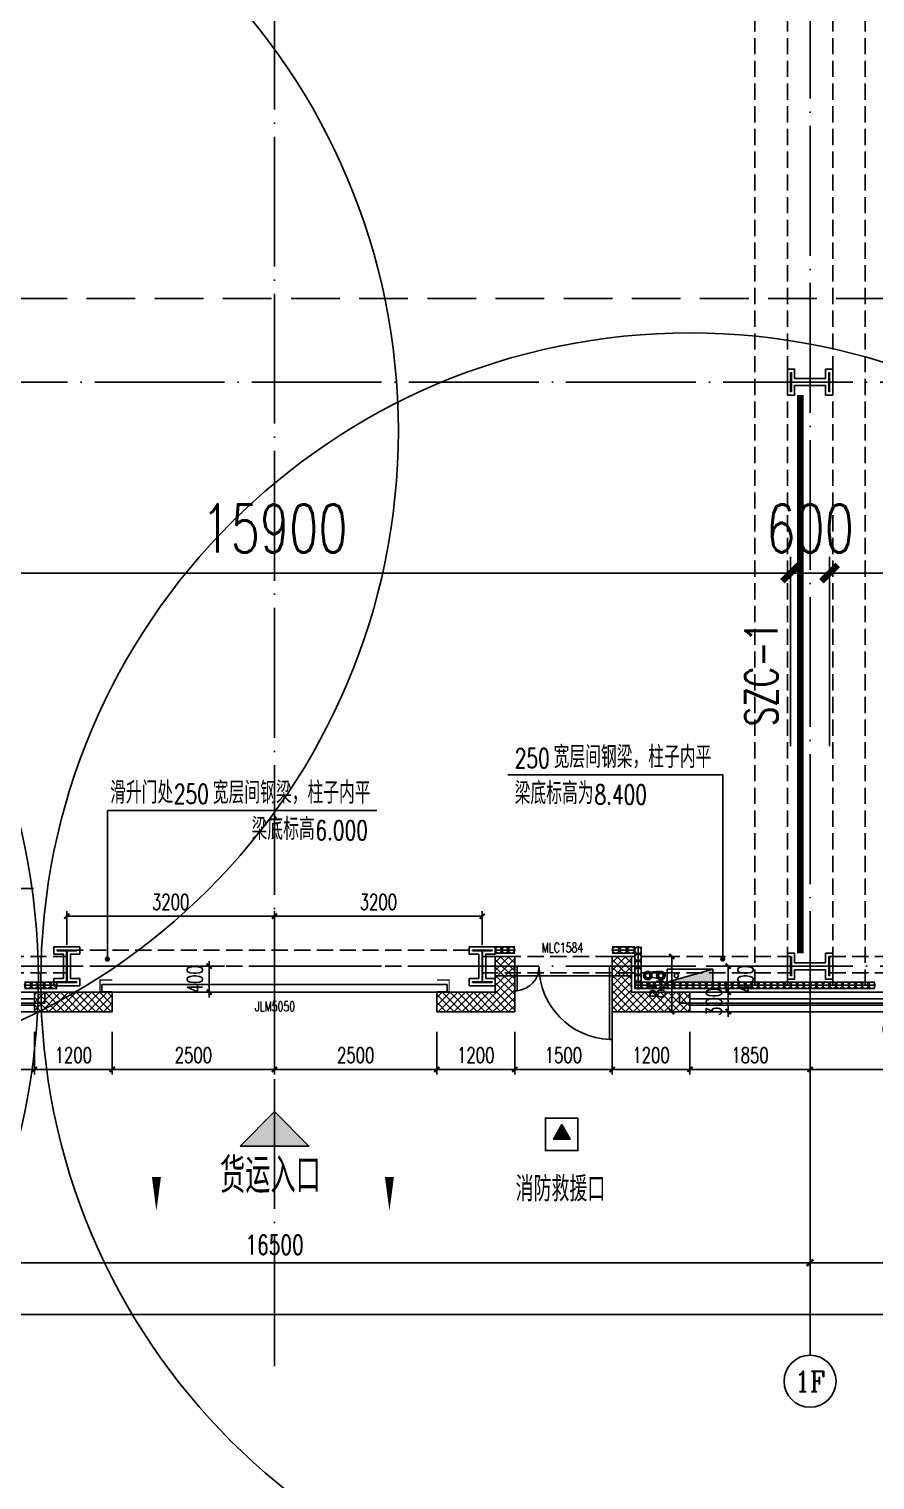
# Model space of a CAD drawing. Extents: x -1313754 to 847533, y 489853 to 941203.
# Drawn here: x -222487 to -209454, y 733905 to 756259 of the extents above; entities that cross this region are included whole.
import ezdxf
from ezdxf.enums import TextEntityAlignment as Align

# ---------------------------------------------------------------- set-up
doc = ezdxf.new("R2010")
doc.units = 0
doc.header["$LTSCALE"] = 1000
doc.header["$MEASUREMENT"] = 0
for name, pattern in [('10平面$0$DASH', [0.35, 0.25, -0.1]), ('CENTER', [2, 1.25, -0.25, 0.25, -0.25]), ('DASH', [0.35, 0.25, -0.1]), ('DOTE', [2.42, 2, -0.2, 0.02, -0.2])]:
    doc.linetypes.add(name, pattern=pattern)
doc.layers.get('Defpoints').update_dxf_attribs({"color": 210})
for name, color, linetype in [('10平面$0$WINDOW', 4, 'Continuous'), ('10平面$0$WINDOW_TEXT', 7, 'Continuous'), ('A-AXIS-D', 1, 'Continuous'), ('A-AXIS-DOTE', 14, 'DOTE'), ('A-AXIS-DP', 126, 'Continuous'), ('A-AXIS-SYMB', 3, 'Continuous'), ('A-HATCH-2', 251, 'Continuous'), ('A-HRAIL', 173, 'Continuous'), ('A-LIN-V', 9, 'Continuous'), ('A-SFCE', 30, 'Continuous'), ('A-TEXT', 61, 'Continuous'), ('A-WINDOW', 140, 'Continuous'), ('AS-WALL', 40, 'Continuous'), ('AS-结构边线层', 200, 'Continuous'), ('DIM_SYMB', 3, 'Continuous'), ('FH-line', 180, 'Continuous'), ('FH-tri', 180, 'Continuous'), ('PUB_HATCH', 8, 'Continuous'), ('PUB_TEXT', 7, 'Continuous'), ('RP-N2-01$0$$0$A-WIND-J', 1, 'Continuous'), ('RP-N2-01$0$A-WIND-J', 3, 'Continuous'), ('SB_ZF消火栓', 10, 'Continuous'), ('建-窗', 4, 'Continuous'), ('建-门窗编号', 7, 'Continuous')]:
    doc.layers.add(name, color=color, linetype=linetype)
for name, color, linetype, lineweight in [('LG-ZF消防', 1, 'Continuous', 60), ('S-col', 2, 'Continuous', 0), ('THIN', 7, 'Continuous', 0), ('柱间支撑', 6, 'CENTER', 0)]:
    doc.layers.add(name, color=color, linetype=linetype, lineweight=lineweight)
doc.styles.add('10平面$0$_TCH_WINDOW', font='SIMPLEX', dxfattribs={"height": 3.5, "bigfont": 'GBCBIG'})
doc.styles.add('_TCH_AXIS', font='COMPLEX', dxfattribs={"bigfont": 'GBCBIG'})
doc.styles.add('_TCH_DIM', font='SIMPLEX', dxfattribs={"bigfont": 'GBCBIG'})
doc.styles.add('_TCH_DIM_T3', font='SIMPLEX', dxfattribs={"width": 0.705882, "bigfont": 'GBCBIG'})
doc.styles.add('A-STANDARD', font='SIMPLEX', dxfattribs={"bigfont": 'GBCBIG'})
doc.styles.add('A-WIN-LABEL', font='SIMPLEX', dxfattribs={"bigfont": 'GBCBIG'})
doc.styles.add('TSSD_Rein', font='tj-romans1.shx', dxfattribs={"width": 0.7, "bigfont": 'tj-hztxt.shx'})
doc.dimstyles.new('_TCH_ARCH&&100', dxfattribs={"dimtxt": 297.5, "dimasz": 100, "dimexe": 100, "dimexo": 100, "dimgap": 126.25, "dimtad": 1, "dimdec": 0, "dimzin": 0, "dimdsep": 46, "dimtxsty": '_TCH_DIM_T3', "dimblk": 'ARCHTICK', "dimcen": 0.09, "dimclrt": 7, "dimazin": 2, "dimtfac": 1, "dimtdec": 0, "dimtix": 1, "dimtmove": 2, "dimatfit": 3, "dimfxl": 0, "dimtolj": 1, "dimtzin": 0, "dimarcsym": 0})
doc.dimstyles.new('_TCH_ARCH&&250', dxfattribs={"dimtxt": 743.75, "dimasz": 250, "dimexe": 250, "dimexo": 250, "dimgap": 315.625, "dimtad": 1, "dimdec": 0, "dimzin": 0, "dimdsep": 46, "dimtxsty": '_TCH_DIM_T3', "dimblk": 'ARCHTICK', "dimcen": 0.09, "dimclrt": 7, "dimazin": 2, "dimtfac": 1, "dimtdec": 0, "dimtix": 1, "dimtmove": 2, "dimatfit": 3, "dimfxl": 0, "dimtolj": 1, "dimtzin": 0, "dimarcsym": 0})
doc.dimstyles.new('_TCH_ARCH&&80', dxfattribs={"dimtxt": 238, "dimasz": 80, "dimexe": 80, "dimexo": 80, "dimgap": 101, "dimtad": 1, "dimdec": 0, "dimzin": 0, "dimdsep": 46, "dimtxsty": '_TCH_DIM_T3', "dimblk": 'ARCHTICK', "dimcen": 0.09, "dimclrt": 7, "dimazin": 2, "dimtfac": 1, "dimtdec": 0, "dimtix": 1, "dimtmove": 2, "dimatfit": 3, "dimfxl": 0, "dimtolj": 1, "dimtzin": 0, "dimarcsym": 0})
pattern_1 = [(45, (60, 0), (-60.000061, 60.000061), []), (135, (60, 0), (-60.000061, -60.000061), [])]

# ---------------------------------------------------------------- blocks, each defined once
blk = doc.blocks.new('_ArchTick')
at = {"color": 0, "linetype": 'ByBlock', "const_width": 0.4}
blk.add_lwpolyline([(-0.5, -0.5), (0.5, 0.5)], dxfattribs=at)
blk = doc.blocks.new('*D1374')
at = {"layer": 'A-AXIS-D', "color": 0, "lineweight": -2}
for p, q in [((-6218, -66440), (-6218, -67667)), ((10282, -66440), (10282, -67667)), ((-6218, -67567), (10282, -67567))]:
    blk.add_line(p, q, dxfattribs=at)
at = {"layer": 'Defpoints', "color": 0}
for p in [(-6218, -66340), (10282, -66340), (10282, -67567)]:
    blk.add_point(p, dxfattribs=at)
at = {"layer": 'A-AXIS-D', "color": 0, "lineweight": -2, "xscale": 100, "yscale": 100, "zscale": 100, "rotation": 180}
blk.add_blockref('_ArchTick', (-6218, -67567), dxfattribs=at)
at = {"layer": 'A-AXIS-D', "color": 0, "lineweight": -2, "xscale": 100, "yscale": 100, "zscale": 100}
blk.add_blockref('_ArchTick', (10282, -67567), dxfattribs=at)
at = {"layer": 'A-AXIS-D', "color": 7, "insert": (2032, -67292), "char_height": 297.5, "attachment_point": 5, "style": '_TCH_DIM_T3'}
blk.add_mtext('\\A1;16500', dxfattribs=at)
blk = doc.blocks.new('*D1375')
at = {"layer": 'A-AXIS-D', "color": 0, "lineweight": -2}
for p, q in [((10282, -66440), (10282, -67667)), ((26782, -66440), (26782, -67667)), ((10282, -67567), (26782, -67567))]:
    blk.add_line(p, q, dxfattribs=at)
at = {"layer": 'Defpoints', "color": 0}
for p in [(10282, -66340), (26782, -66340), (26782, -67567)]:
    blk.add_point(p, dxfattribs=at)
at = {"layer": 'A-AXIS-D', "color": 0, "lineweight": -2, "xscale": 100, "yscale": 100, "zscale": 100, "rotation": 180}
blk.add_blockref('_ArchTick', (10282, -67567), dxfattribs=at)
at = {"layer": 'A-AXIS-D', "color": 0, "lineweight": -2, "xscale": 100, "yscale": 100, "zscale": 100}
blk.add_blockref('_ArchTick', (26782, -67567), dxfattribs=at)
at = {"layer": 'A-AXIS-D', "color": 7, "insert": (18532, -67292), "char_height": 297.5, "attachment_point": 5, "style": '_TCH_DIM_T3'}
blk.add_mtext('\\A1;16500', dxfattribs=at)
blk = doc.blocks.new('*D1383')
at = {"layer": 'A-AXIS-D', "color": 0, "lineweight": -2}
for p, q in [((-33818, -66540), (-33818, -68467)), ((92682, -66540), (92682, -68467)), ((-33818, -68367), (92682, -68367))]:
    blk.add_line(p, q, dxfattribs=at)
at = {"layer": 'Defpoints', "color": 0}
for p in [(-33818, -66440), (92682, -66440), (92682, -68367)]:
    blk.add_point(p, dxfattribs=at)
at = {"layer": 'A-AXIS-D', "color": 0, "lineweight": -2, "xscale": 100, "yscale": 100, "zscale": 100, "rotation": 180}
blk.add_blockref('_ArchTick', (-33818, -68367), dxfattribs=at)
at = {"layer": 'A-AXIS-D', "color": 0, "lineweight": -2, "xscale": 100, "yscale": 100, "zscale": 100}
blk.add_blockref('_ArchTick', (92682, -68367), dxfattribs=at)
at = {"layer": 'A-AXIS-D', "color": 7, "insert": (29432, -68092), "char_height": 297.5, "attachment_point": 5, "style": '_TCH_DIM_T3'}
blk.add_mtext('\\A1;126500', dxfattribs=at)
blk = doc.blocks.new('*D1508')
at = {"layer": 'A-AXIS-DP', "color": 0, "lineweight": -2}
for p, q in [((2032, -62670), (2032, -62150)), ((2032, -62230), (5232, -62230)), ((5232, -62670), (5232, -62150))]:
    blk.add_line(p, q, dxfattribs=at)
at = {"layer": 'Defpoints', "color": 0}
for p in [(5232, -62230), (2032, -62750), (5232, -62750)]:
    blk.add_point(p, dxfattribs=at)
at = {"layer": 'A-AXIS-DP', "color": 0, "lineweight": -2, "xscale": 80, "yscale": 80, "zscale": 80, "rotation": 180}
blk.add_blockref('_ArchTick', (2032, -62230), dxfattribs=at)
at = {"layer": 'A-AXIS-DP', "color": 0, "lineweight": -2, "xscale": 80, "yscale": 80, "zscale": 80}
blk.add_blockref('_ArchTick', (5232, -62230), dxfattribs=at)
at = {"layer": 'A-AXIS-DP', "color": 7, "insert": (3632, -62010), "char_height": 238, "attachment_point": 5, "style": '_TCH_DIM_T3'}
blk.add_mtext('\\A1;3200', dxfattribs=at)
blk = doc.blocks.new('*D1509')
at = {"layer": 'A-AXIS-DP', "color": 0, "lineweight": -2}
for p, q in [((-1168, -62670), (-1168, -62150)), ((-1168, -62230), (2032, -62230)), ((2032, -62670), (2032, -62150))]:
    blk.add_line(p, q, dxfattribs=at)
at = {"layer": 'Defpoints', "color": 0}
for p in [(2032, -62230), (-1168, -62750), (2032, -62750)]:
    blk.add_point(p, dxfattribs=at)
at = {"layer": 'A-AXIS-DP', "color": 0, "lineweight": -2, "xscale": 80, "yscale": 80, "zscale": 80, "rotation": 180}
blk.add_blockref('_ArchTick', (-1168, -62230), dxfattribs=at)
at = {"layer": 'A-AXIS-DP', "color": 0, "lineweight": -2, "xscale": 80, "yscale": 80, "zscale": 80}
blk.add_blockref('_ArchTick', (2032, -62230), dxfattribs=at)
at = {"layer": 'A-AXIS-DP', "color": 7, "insert": (432, -62010), "char_height": 238, "attachment_point": 5, "style": '_TCH_DIM_T3'}
blk.add_mtext('\\A1;3200', dxfattribs=at)
blk = doc.blocks.new('JYC-1')
at = {"layer": 'FH-tri'}
h = blk.add_hatch(color=2, dxfattribs=at)
h.dxf.hatch_style = 1
h.paths.add_polyline_path([(-306592, 146597), (-305342, 147847), (-306592, 147847)])
at = {"layer": 'FH-tri', "color": 2}
blk.add_lwpolyline([(-306592, 146597), (-305342, 147847), (-305342, 147847), (-306592, 147847)], close=True, dxfattribs=at)
at = {"layer": 'A-TEXT', "style": 'A-STANDARD'}
blk.add_text('货运入口', height=900.2, rotation=45, dxfattribs=at).set_placement((-306108, 145379))
blk = doc.blocks.new('10平面$0$$DorLib2D$00000126')
at = {"color": 0, "linetype": 'Continuous'}
for p, q in [((-0.532, 0.5), (-0.532, 0.9)), ((0.532, 0.9), (0.532, 0.5))]:
    blk.add_line(p, q, dxfattribs=at)
at = {"color": 0, "linetype": '10平面$0$DASH'}
for p, q in [((-0.532, 0.9), (0.532, 0.9)), ((-0.532, 0.5), (0.532, 0.5))]:
    blk.add_line(p, q, dxfattribs=at)
blk = doc.blocks.new('DOOR2DLIB$SYSLIB$00000123')
at = {"color": 0}
for p, q in [((0.475, -0.001), (0.475, 0.752)), ((0.475, 0.752), (0.5, 0.752)), ((0.5, -0.001), (0.5, 0.752)), ((-0.5, 0), (-0.5, 0.252)), ((-0.475, 0.252), (-0.5, 0.252)), ((-0.475, 0), (-0.475, 0.252)), ((-0.475, 0), (-0.5, 0)), ((0.475, -0.001), (0.5, -0.001))]:
    blk.add_line(p, q, dxfattribs=at)
for centre, radius, start, end in [((0.505, -0.002), 0.755, 92.2493, 179.7238), ((-0.501, 0.003), 0.251, 359.7899, 84.0974)]:
    blk.add_arc(centre, radius, start, end, dxfattribs=at)
blk = doc.blocks.new('G$C325EBD4F')
at = {"layer": 'PUB_HATCH'}
h = blk.add_hatch(dxfattribs=at)
h.set_pattern_fill('多孔材料', color=256, scale=30, style=0)
h.set_pattern_definition(pattern_1)
h.paths.add_polyline_path([(3700, -50), (3700, 250), (3400, 250)])
h = blk.add_hatch(dxfattribs=at)
h.set_pattern_fill('多孔材料', color=256, scale=30, style=0)
h.set_pattern_definition(pattern_1)
h.paths.add_polyline_path([(3700, -50), (3400, 250), (3400, -300), (3700, -600)])
h = blk.add_hatch(dxfattribs=at)
h.set_pattern_fill('多孔材料', color=256, scale=30, style=0)
h.set_pattern_definition(pattern_1)
h.paths.add_polyline_path([(5500, 250), (5200, 250), (5200, -50)])
h = blk.add_hatch(dxfattribs=at)
h.set_pattern_fill('多孔材料', color=256, scale=30, style=0)
h.set_pattern_definition(pattern_1)
h.paths.add_polyline_path([(5500, 250), (5200, -50), (5200, -600), (5500, -300)])
h = blk.add_hatch(dxfattribs=at)
h.set_pattern_fill('多孔材料', color=256, scale=30, style=0)
h.set_pattern_definition(pattern_1)
h.paths.add_polyline_path([(3700, -600), (3400, -300), (2500, -300), (2500, -600)])
h = blk.add_hatch(dxfattribs=at)
h.set_pattern_fill('多孔材料', color=256, scale=30, style=0)
h.set_pattern_definition(pattern_1)
h.paths.add_polyline_path([(6400, -300), (5500, -300), (5200, -600), (6400, -600)])
at = {"layer": '10平面$0$WINDOW'}
blk.add_line((5200, -50), (3700, -50), dxfattribs=at)
at = {"layer": 'AS-WALL'}
for p, q in [((3700, 250), (3400, 250)), ((3400, 250), (3400, -300)), ((3700, -50), (3700, 250)), ((5500, 250), (5200, 250)), ((5200, 250), (5200, -50)), ((5500, 250), (5500, -300)), ((3700, -50), (3700, -600)), ((5200, -50), (5200, -600)), ((3400, -300), (2500, -300)), ((2500, -600), (2500, -300)), ((6400, -300), (5500, -300)), ((6400, -600), (6400, -300)), ((3700, -600), (2500, -600)), ((6400, -600), (5200, -600))]:
    blk.add_line(p, q, dxfattribs=at)
at = {"layer": '10平面$0$WINDOW'}
ref = blk.add_blockref('DOOR2DLIB$SYSLIB$00000123', (4450, 100), dxfattribs=dict(at, xscale=-1500, yscale=1500, zscale=300, rotation=180.0000000000445))
ref.add_attrib('A', 'MLC1584', (4117, 313), dxfattribs={"layer": '10平面$0$WINDOW_TEXT', "ltscale": 500, "height": 148.8, "style": '10平面$0$_TCH_WINDOW', "width": 0.705882})
ref = blk.add_blockref('10平面$0$$DorLib2D$00000126', (0, -450), dxfattribs=dict(at, xscale=5000, yscale=-300, zscale=300, rotation=180.0000000000008))
ref.add_attrib('A', 'JLM5050', (-301, -594), dxfattribs={"layer": '10平面$0$WINDOW_TEXT', "ltscale": 500, "height": 148.8, "style": '10平面$0$_TCH_WINDOW', "width": 0.705882})
blk = doc.blocks.new('43243')
at = {"layer": 'AS-结构边线层'}
blk.add_lwpolyline([(-228964, 741250), (-222244, 741250), (-222244, 741420), (-215304, 741420), (-215304, 741670), (-213204, 741670), (-213204, 741420), (-212464, 741420), (-212464, 741250), (-205744, 741250), (-205744, 741420), (-198804, 741420), (-198804, 741670), (-196704, 741670), (-196704, 741420), (-195964, 741420), (-195964, 741250), (-189244, 741250)], dxfattribs=at)
blk = doc.blocks.new('_FZH')
at = {"layer": 'A-HATCH-2'}
blk.add_lwpolyline([(-0.437, -0.25), (-0.437, 0.25), (-0.297, 0.25), (-0.297, 0.067), (0.298, 0.067), (0.298, 0.25), (0.438, 0.25), (0.438, -0.25), (0.298, -0.25), (0.298, -0.068), (-0.297, -0.068), (-0.297, -0.25)], close=True, dxfattribs=at)
at = {"layer": 'S-col'}
blk.add_lwpolyline([(-0.375, -0.188), (-0.375, 0.187), (-0.36, 0.187), (-0.36, 0.005), (0.36, 0.005), (0.36, 0.187), (0.375, 0.187), (0.375, -0.188), (0.36, -0.188), (0.36, -0.005), (-0.36, -0.005), (-0.36, -0.188)], close=True, dxfattribs=at)
blk = doc.blocks.new('342343243')
at = {"layer": 'A-AXIS-DP', "color": 5}
blk.add_lwpolyline([(-155704, 832070), (-155404, 832070), (-155404, 832058), (-155550, 832058), (-155550, 831582), (-155404, 831582), (-155404, 831570), (-155704, 831570), (-155704, 831582), (-155558, 831582), (-155558, 832058), (-155704, 832058), (-155704, 832070)], close=True, dxfattribs=at)
at = {"layer": 'A-HATCH-2'}
blk.add_lwpolyline([(-155754, 832120), (-155354, 832120), (-155354, 832008), (-155500, 832008), (-155500, 831632), (-155354, 831632), (-155354, 831520), (-155754, 831520), (-155754, 831632), (-155608, 831632), (-155608, 832008), (-155754, 832008)], close=True, dxfattribs=at)
blk = doc.blocks.new('w4234324')
at = {"xscale": 800.0000000000005, "yscale": 800.0000000000005, "zscale": 800.0000000000005}
for p in [(-210454, 750820), (-210454, 741820), (-210454, 741820)]:
    blk.add_blockref('_FZH', p, dxfattribs=at)
at = {"layer": 'A-AXIS-DP', "xscale": -1}
blk.add_blockref('342343243', (-377458, -90000), dxfattribs=at)
at = {"layer": 'A-AXIS-DP'}
blk.add_blockref('342343243', (-59950, -90000), dxfattribs=at)
blk = doc.blocks.new('*D1720')
at = {"layer": 'A-WINDOW', "color": 0, "lineweight": -2}
for p, q in [((-210154, 745210), (-210154, 748127)), ((-194254, 745210), (-194254, 748127)), ((-210154, 747877), (-194254, 747877))]:
    blk.add_line(p, q, dxfattribs=at)
at = {"layer": 'Defpoints', "color": 0}
for p in [(-194254, 747877), (-210154, 744960), (-194254, 744960)]:
    blk.add_point(p, dxfattribs=at)
at = {"layer": 'A-WINDOW', "color": 0, "lineweight": -2, "xscale": 250, "yscale": 250, "zscale": 250, "rotation": 180}
blk.add_blockref('_ArchTick', (-210154, 747877), dxfattribs=at)
at = {"layer": 'A-WINDOW', "color": 0, "lineweight": -2, "xscale": 250, "yscale": 250, "zscale": 250}
blk.add_blockref('_ArchTick', (-194254, 747877), dxfattribs=at)
at = {"layer": 'A-WINDOW', "color": 7, "insert": (-202204, 748564), "char_height": 743.8, "attachment_point": 5, "style": '_TCH_DIM_T3'}
blk.add_mtext('\\A1;15900', dxfattribs=at)
blk = doc.blocks.new('*D1721')
at = {"layer": 'A-WINDOW', "color": 0, "lineweight": -2}
for p, q in [((-210754, 745210), (-210754, 748127)), ((-210154, 745210), (-210154, 748127)), ((-210754, 747877), (-211004, 747877)), ((-210754, 747877), (-210154, 747877)), ((-210154, 747877), (-209904, 747877))]:
    blk.add_line(p, q, dxfattribs=at)
at = {"layer": 'Defpoints', "color": 0}
for p in [(-210154, 747877), (-210754, 744960), (-210154, 744960)]:
    blk.add_point(p, dxfattribs=at)
at = {"layer": 'A-WINDOW', "color": 0, "lineweight": -2, "xscale": 250, "yscale": 250, "zscale": 250}
blk.add_blockref('_ArchTick', (-210754, 747877), dxfattribs=at)
at = {"layer": 'A-WINDOW', "color": 0, "lineweight": -2, "xscale": 250, "yscale": 250, "zscale": 250, "rotation": 180}
blk.add_blockref('_ArchTick', (-210154, 747877), dxfattribs=at)
at = {"layer": 'A-WINDOW', "color": 7, "insert": (-210454, 748564), "char_height": 743.8, "attachment_point": 5, "style": '_TCH_DIM_T3'}
blk.add_mtext('\\A1;600', dxfattribs=at)
blk = doc.blocks.new('*D1722')
at = {"layer": 'A-WINDOW', "color": 0, "lineweight": -2}
for p, q in [((-226654, 745210), (-226654, 748127)), ((-210754, 745210), (-210754, 748127)), ((-226654, 747877), (-210754, 747877))]:
    blk.add_line(p, q, dxfattribs=at)
at = {"layer": 'Defpoints', "color": 0}
for p in [(-210754, 747877), (-226654, 744960), (-210754, 744960)]:
    blk.add_point(p, dxfattribs=at)
at = {"layer": 'A-WINDOW', "color": 0, "lineweight": -2, "xscale": 250, "yscale": 250, "zscale": 250, "rotation": 180}
blk.add_blockref('_ArchTick', (-226654, 747877), dxfattribs=at)
at = {"layer": 'A-WINDOW', "color": 0, "lineweight": -2, "xscale": 250, "yscale": 250, "zscale": 250}
blk.add_blockref('_ArchTick', (-210754, 747877), dxfattribs=at)
at = {"layer": 'A-WINDOW', "color": 7, "insert": (-218704, 748564), "char_height": 743.8, "attachment_point": 5, "style": '_TCH_DIM_T3'}
blk.add_mtext('\\A1;15900', dxfattribs=at)
blk = doc.blocks.new('*D1733')
at = {"layer": 'A-AXIS-DP', "color": 0, "lineweight": -2}
for p, q in [((-220440, 741820), (-219632, 741820)), ((-219712, 741820), (-219712, 741900)), ((-219712, 741420), (-219712, 741820)), ((-220440, 741420), (-219632, 741420)), ((-219712, 741420), (-219712, 741340))]:
    blk.add_line(p, q, dxfattribs=at)
at = {"layer": 'Defpoints', "color": 0}
for p in [(-220520, 741820), (-219712, 741820), (-220520, 741420)]:
    blk.add_point(p, dxfattribs=at)
at = {"layer": 'A-AXIS-DP', "color": 0, "lineweight": -2, "xscale": 80, "yscale": 80, "zscale": 80}
for p, rotation in [((-219712, 741820), 270), ((-219712, 741420), 90)]:
    blk.add_blockref('_ArchTick', p, dxfattribs=dict(at, rotation=rotation))
at = {"layer": 'A-AXIS-DP', "color": 7, "insert": (-219932, 741620), "char_height": 238, "attachment_point": 5, "rotation": 90, "style": '_TCH_DIM_T3'}
blk.add_mtext('\\A1;400', dxfattribs=at)
blk = doc.blocks.new('RP-N2-01$0$$0$xfjy')
at = {"layer": 'RP-N2-01$0$$0$A-WIND-J'}
h = blk.add_hatch(color=256, dxfattribs=at)
h.dxf.hatch_style = 1
h.paths.add_polyline_path([(1141876, -26214), (1142135, -26214), (1142005, -25989)])
at = {"layer": 'RP-N2-01$0$$0$A-WIND-J', "const_width": 25}
blk.add_lwpolyline([(1141755, -25889), (1141755, -26389), (1142255, -26389), (1142255, -25889)], close=True, dxfattribs=at)
at = {"layer": 'RP-N2-01$0$$0$A-WIND-J'}
for points in [[(1141755, -26389), (1142255, -26389), (1142255, -25889), (1141755, -25889)], [(1141876, -26214), (1142135, -26214), (1142005, -25989)]]:
    blk.add_lwpolyline(points, close=True, dxfattribs=at)
blk = doc.blocks.new('RP-N2-01$0$xfjy')
at = {"layer": 'RP-N2-01$0$$0$A-WIND-J'}
blk.add_blockref('RP-N2-01$0$$0$xfjy', (0, 0), dxfattribs=at)
blk = doc.blocks.new('1232')
at = {"layer": 'RP-N2-01$0$A-WIND-J'}
blk.add_blockref('RP-N2-01$0$xfjy', (-1356285, 765369, 0), dxfattribs=at)
at = {"layer": 'A-TEXT', "style": '_TCH_DIM'}
blk.add_text('消防救援口', height=384.1, dxfattribs=at).set_placement((-214991, 738197, 0))
blk = doc.blocks.new('23124232432')
at = {"layer": '柱间支撑', "const_width": 100}
blk.add_lwpolyline([(-210604, 750620), (-210604, 742020)], dxfattribs=at)
at = {"layer": 'THIN', "style": 'TSSD_Rein', "width": 0.7}
blk.add_text('SZC-1', height=500, rotation=90, dxfattribs=at).set_placement((-210804, 746320), align=Align.BOTTOM_CENTER)
blk = doc.blocks.new('3333')
at = {"layer": 'A-SFCE', "const_width": 20}
blk.add_lwpolyline([(-227064, 766320), (-227064, 766510), (-227244, 766510), (-227244, 766320)], dxfattribs=at)
blk = doc.blocks.new('99平面图例外参$0$$LinePat$圆环')
for points in [[(0, 150), (300, 150)], [(0, 0), (300, 0)], [(0, -150), (300, -150)]]:
    blk.add_lwpolyline(points)
at = {"color": 0}
blk.add_circle((150, 0), 150, dxfattribs=at)
blk = doc.blocks.new('34242343243')
at = {"layer": 'A-HRAIL'}
for p, xscale, yscale, zscale, rotation in [((-215204, 742070), 0.333333312028715, 0.3333333333333333, 0.3333333333333333, 180), ((-215104, 742070), 0.333333312028715, 0.3333333333333333, 0.3333333333333333, 180), ((-215004, 742070), 0.333333312028715, 0.3333333333333333, 0.3333333333333333, 180), ((-213388, 742070), 0.3888888888074629, 0.3333333333333333, 0.3333333333333333, 180), ((-213271, 742070), 0.3888888888074629, 0.3333333333333333, 0.3333333333333333, 180), ((-213154, 742070), 0.3888888888074629, 0.3333333333333333, 0.3333333333333333, 180), ((-213104, 742120), 0.3611111227129974, 0.3333333333333333, 0.3333333333333333, 270), ((-213104, 742012), 0.3611111227129974, 0.3333333333333333, 0.3333333333333333, 270), ((-213104, 741903), 0.3611111227129974, 0.3333333333333333, 0.3333333333333333, 270), ((-213104, 741795), 0.3611111227129974, 0.3333333333333333, 0.3333333333333333, 270), ((-222454, 741526), 0.3333333334374982, 0.3333333334374982, 0.3333333334374982, 180), ((-222354, 741526), 0.3333333334374982, 0.3333333334374982, 0.3333333334374982, 180), ((-222254, 741526), 0.3333333334374982, 0.3333333334374982, 0.3333333334374982, 180), ((-222154, 741526), 0.3333333334374982, 0.3333333334374982, 0.3333333334374982, 180), ((-222054, 741526), 0.3333333334374982, 0.3333333334374982, 0.3333333334374982, 180), ((-213104, 741687), 0.3611111227129974, 0.3333333333333333, 0.3333333333333333, 270), ((-213104, 741578), 0.3611111227129974, 0.3333333333333333, 0.3333333333333333, 270), ((-213054, 741526), 0.3333333334243607, 0.3333333334243607, 0.3333333334243607, 180), ((-212954, 741526), 0.3333333334243607, 0.3333333334243607, 0.3333333334243607, 180), ((-212854, 741526), 0.3333333334243607, 0.3333333334243607, 0.3333333334243607, 180), ((-212754, 741526), 0.3333333334243607, 0.3333333334243607, 0.3333333334243607, 180), ((-212654, 741526), 0.3333333334243607, 0.3333333334243607, 0.3333333334243607, 180), ((-212554, 741526), 0.3333333334243607, 0.3333333334243607, 0.3333333334243607, 180), ((-212454, 741526), 0.3333333334243607, 0.3333333334243607, 0.3333333334243607, 180), ((-212354, 741526), 0.3333333334243607, 0.3333333334243607, 0.3333333334243607, 180), ((-212254, 741526), 0.3333333334243607, 0.3333333334243607, 0.3333333334243607, 180), ((-212154, 741526), 0.3333333334243607, 0.3333333334243607, 0.3333333334243607, 180), ((-212054, 741526), 0.3333333334243607, 0.3333333334243607, 0.3333333334243607, 180), ((-211954, 741526), 0.3333333334243607, 0.3333333334243607, 0.3333333334243607, 180), ((-211854, 741526), 0.3333333334243607, 0.3333333334243607, 0.3333333334243607, 180), ((-211754, 741526), 0.3333333334243607, 0.3333333334243607, 0.3333333334243607, 180), ((-211654, 741526), 0.3333333334243607, 0.3333333334243607, 0.3333333334243607, 180), ((-211554, 741526), 0.3333333334243607, 0.3333333334243607, 0.3333333334243607, 180), ((-211454, 741526), 0.3333333334243607, 0.3333333334243607, 0.3333333334243607, 180), ((-211354, 741526), 0.3333333334243607, 0.3333333334243607, 0.3333333334243607, 180), ((-211254, 741526), 0.3333333334243607, 0.3333333334243607, 0.3333333334243607, 180), ((-211154, 741526), 0.3333333334243607, 0.3333333334243607, 0.3333333334243607, 180), ((-211054, 741526), 0.3333333334243607, 0.3333333334243607, 0.3333333334243607, 180), ((-210954, 741526), 0.3333333334243607, 0.3333333334243607, 0.3333333334243607, 180), ((-210854, 741526), 0.3333333334243607, 0.3333333334243607, 0.3333333334243607, 180), ((-210754, 741526), 0.3333333334243607, 0.3333333334243607, 0.3333333334243607, 180), ((-210654, 741526), 0.3333333334243607, 0.3333333334243607, 0.3333333334243607, 180), ((-210554, 741526), 0.3333333334243607, 0.3333333334243607, 0.3333333334243607, 180), ((-210454, 741526), 0.3333333334243607, 0.3333333334243607, 0.3333333334243607, 180), ((-210354, 741526), 0.3333333334243607, 0.3333333334243607, 0.3333333334243607, 180), ((-210254, 741526), 0.3333333334243607, 0.3333333334243607, 0.3333333334243607, 180), ((-210154, 741526), 0.3333333334243607, 0.3333333334243607, 0.3333333334243607, 180), ((-210054, 741526), 0.3333333334243607, 0.3333333334243607, 0.3333333334243607, 180), ((-209954, 741526), 0.3333333334243607, 0.3333333334243607, 0.3333333334243607, 180), ((-209854, 741526), 0.3333333334243607, 0.3333333334243607, 0.3333333334243607, 180), ((-209754, 741526), 0.3333333334243607, 0.3333333334243607, 0.3333333334243607, 180), ((-209654, 741526), 0.3333333334243607, 0.3333333334243607, 0.3333333334243607, 180), ((-209554, 741526), 0.3333333334243607, 0.3333333334243607, 0.3333333334243607, 180), ((-209454, 741526), 0.3333333334243607, 0.3333333334243607, 0.3333333334243607, 180)]:
    blk.add_blockref('99平面图例外参$0$$LinePat$圆环', p, dxfattribs=dict(at, xscale=xscale, yscale=yscale, zscale=zscale, rotation=rotation))
at = {"layer": 'A-SFCE', "xscale": -1.000000000000023, "rotation": 90}
blk.add_blockref('3333', (545116, 514366), dxfattribs=at)
at = {"layer": 'A-SFCE', "rotation": 270}
blk.add_blockref('3333', (-982524, 514366), dxfattribs=at)
blk = doc.blocks.new('A$C5D961328')
at = {"layer": 'SB_ZF消火栓'}
blk.add_hatch(color=256, dxfattribs=at).paths.add_polyline_path([(0, 40), (700, 40), (700, 240)])
at = {"layer": 'A-LIN-V', "ltscale": 500}
blk.add_circle((350, 40), 10001, dxfattribs=at)
at = {"layer": 'SB_ZF消火栓'}
for p, q in [((700, 240), (0, 240)), ((0, 240), (0, 40)), ((700, 240), (0, 40)), ((700, 240), (700, 40)), ((0, 40), (700, 40))]:
    blk.add_line(p, q, dxfattribs=at)
at = {"layer": 'SB_ZF消火栓', "color": 1}
blk.add_circle((140, 140), 32.5, dxfattribs=at)
blk = doc.blocks.new('43242343')
at = {"layer": 'LG-ZF消防', "linetype": 'Continuous'}
for centre in [(-212954, 741676), (-212754, 741676)]:
    blk.add_circle(centre, 50, dxfattribs=at)
blk = doc.blocks.new('234243242332')
at = {"layer": 'LG-ZF消防', "linetype": 'Continuous'}
blk.add_blockref('43242343', (0, 0), dxfattribs=at)
at = {"layer": 'SB_ZF消火栓', "rotation": 270}
blk.add_blockref('A$C5D961328', (-226838, 750420), dxfattribs=at)
at = {"layer": 'SB_ZF消火栓', "xscale": -1}
blk.add_blockref('A$C5D961328', (-231994, 741580), dxfattribs=at)
at = {"layer": 'SB_ZF消火栓'}
blk.add_blockref('A$C5D961328', (-212654, 741536), dxfattribs=at)
blk = doc.blocks.new('*D699')
at = {"layer": 'A-AXIS-DP', "color": 0, "lineweight": -2}
for p, q in [((-211715, 741420), (-211715, 741500)), ((-212054, 741420), (-211635, 741420)), ((-211715, 741120), (-211715, 741420)), ((-212054, 741120), (-211635, 741120)), ((-211715, 741120), (-211715, 741040))]:
    blk.add_line(p, q, dxfattribs=at)
at = {"layer": 'Defpoints', "color": 0}
for p in [(-212134, 741420), (-211715, 741420), (-212134, 741120)]:
    blk.add_point(p, dxfattribs=at)
at = {"layer": 'A-AXIS-DP', "color": 0, "lineweight": -2, "xscale": 80, "yscale": 80, "zscale": 80}
for p, rotation in [((-211715, 741420), 270), ((-211715, 741120), 90)]:
    blk.add_blockref('_ArchTick', p, dxfattribs=dict(at, rotation=rotation))
at = {"layer": 'A-AXIS-DP', "color": 7, "insert": (-211935, 741270), "char_height": 238, "attachment_point": 5, "rotation": 90, "style": '_TCH_DIM_T3'}
blk.add_mtext('\\A1;300', dxfattribs=at)
blk = doc.blocks.new('*D700')
at = {"layer": 'A-AXIS-DP', "color": 0, "lineweight": -2}
for p, q in [((-212054, 741820), (-211635, 741820)), ((-211715, 741420), (-211715, 741820)), ((-212054, 741420), (-211635, 741420))]:
    blk.add_line(p, q, dxfattribs=at)
at = {"layer": 'Defpoints', "color": 0}
for p in [(-212134, 741820), (-211715, 741820), (-212134, 741420)]:
    blk.add_point(p, dxfattribs=at)
at = {"layer": 'A-AXIS-DP', "color": 0, "lineweight": -2, "xscale": 80, "yscale": 80, "zscale": 80}
for p, rotation in [((-211715, 741820), 90), ((-211715, 741420), 270)]:
    blk.add_blockref('_ArchTick', p, dxfattribs=dict(at, rotation=rotation))
at = {"layer": 'A-AXIS-DP', "color": 7, "insert": (-211450, 741620), "char_height": 238, "attachment_point": 5, "rotation": 90, "style": '_TCH_DIM_T3'}
blk.add_mtext('\\A1;400', dxfattribs=at)
blk = doc.blocks.new('*D721')
at = {"layer": 'A-AXIS-DP', "color": 0, "lineweight": -2}
for p, q in [((-212924, 741970), (-212505, 741970)), ((-212585, 741120), (-212585, 741970)), ((-212924, 741120), (-212505, 741120))]:
    blk.add_line(p, q, dxfattribs=at)
at = {"layer": 'Defpoints', "color": 0}
for p in [(-213004, 741970), (-212585, 741970), (-213004, 741120)]:
    blk.add_point(p, dxfattribs=at)
at = {"layer": 'A-AXIS-DP', "color": 0, "lineweight": -2, "xscale": 80, "yscale": 80, "zscale": 80}
for p, rotation in [((-212585, 741970), 90), ((-212585, 741120), 270)]:
    blk.add_blockref('_ArchTick', p, dxfattribs=dict(at, rotation=rotation))
at = {"layer": 'A-AXIS-DP', "color": 7, "insert": (-212805, 741545), "char_height": 238, "attachment_point": 5, "rotation": 90, "style": '_TCH_DIM_T3'}
blk.add_mtext('\\A1;850', dxfattribs=at)
blk = doc.blocks.new('*D1092')
at = {"layer": 'A-AXIS-DP', "color": 0, "lineweight": -2}
for p, q in [((-226954, 740810), (-226954, 740150)), ((-222404, 740810), (-222404, 740150)), ((-226954, 740230), (-222404, 740230))]:
    blk.add_line(p, q, dxfattribs=at)
at = {"layer": 'Defpoints', "color": 0}
for p in [(-226954, 740890), (-222404, 740890), (-222404, 740230)]:
    blk.add_point(p, dxfattribs=at)
at = {"layer": 'A-AXIS-DP', "color": 0, "lineweight": -2, "xscale": 80, "yscale": 80, "zscale": 80, "rotation": 180}
blk.add_blockref('_ArchTick', (-226954, 740230), dxfattribs=at)
at = {"layer": 'A-AXIS-DP', "color": 0, "lineweight": -2, "xscale": 80, "yscale": 80, "zscale": 80}
blk.add_blockref('_ArchTick', (-222404, 740230), dxfattribs=at)
at = {"layer": 'A-AXIS-DP', "color": 7, "insert": (-224679, 740450), "char_height": 238, "attachment_point": 5, "style": '_TCH_DIM_T3'}
blk.add_mtext('\\A1;4550', dxfattribs=at)
blk = doc.blocks.new('*D1093')
at = {"layer": 'A-AXIS-DP', "color": 0, "lineweight": -2}
for p, q in [((-222404, 740810), (-222404, 740150)), ((-221204, 740810), (-221204, 740150)), ((-222404, 740230), (-221204, 740230))]:
    blk.add_line(p, q, dxfattribs=at)
at = {"layer": 'Defpoints', "color": 0}
for p in [(-222404, 740890), (-221204, 740890), (-221204, 740230)]:
    blk.add_point(p, dxfattribs=at)
at = {"layer": 'A-AXIS-DP', "color": 0, "lineweight": -2, "xscale": 80, "yscale": 80, "zscale": 80, "rotation": 180}
blk.add_blockref('_ArchTick', (-222404, 740230), dxfattribs=at)
at = {"layer": 'A-AXIS-DP', "color": 0, "lineweight": -2, "xscale": 80, "yscale": 80, "zscale": 80}
blk.add_blockref('_ArchTick', (-221204, 740230), dxfattribs=at)
at = {"layer": 'A-AXIS-DP', "color": 7, "insert": (-221804, 740450), "char_height": 238, "attachment_point": 5, "style": '_TCH_DIM_T3'}
blk.add_mtext('\\A1;1200', dxfattribs=at)
blk = doc.blocks.new('*D1094')
at = {"layer": 'A-AXIS-DP', "color": 0, "lineweight": -2}
for p, q in [((-221204, 740810), (-221204, 740150)), ((-218704, 740810), (-218704, 740150)), ((-221204, 740230), (-218704, 740230))]:
    blk.add_line(p, q, dxfattribs=at)
at = {"layer": 'Defpoints', "color": 0}
for p in [(-221204, 740890), (-218704, 740890), (-218704, 740230)]:
    blk.add_point(p, dxfattribs=at)
at = {"layer": 'A-AXIS-DP', "color": 0, "lineweight": -2, "xscale": 80, "yscale": 80, "zscale": 80, "rotation": 180}
blk.add_blockref('_ArchTick', (-221204, 740230), dxfattribs=at)
at = {"layer": 'A-AXIS-DP', "color": 0, "lineweight": -2, "xscale": 80, "yscale": 80, "zscale": 80}
blk.add_blockref('_ArchTick', (-218704, 740230), dxfattribs=at)
at = {"layer": 'A-AXIS-DP', "color": 7, "insert": (-219954, 740450), "char_height": 238, "attachment_point": 5, "style": '_TCH_DIM_T3'}
blk.add_mtext('\\A1;2500', dxfattribs=at)
blk = doc.blocks.new('*D1095')
at = {"layer": 'A-AXIS-DP', "color": 0, "lineweight": -2}
for p, q in [((-218704, 740810), (-218704, 740150)), ((-216204, 740810), (-216204, 740150)), ((-218704, 740230), (-216204, 740230))]:
    blk.add_line(p, q, dxfattribs=at)
at = {"layer": 'Defpoints', "color": 0}
for p in [(-218704, 740890), (-216204, 740890), (-216204, 740230)]:
    blk.add_point(p, dxfattribs=at)
at = {"layer": 'A-AXIS-DP', "color": 0, "lineweight": -2, "xscale": 80, "yscale": 80, "zscale": 80, "rotation": 180}
blk.add_blockref('_ArchTick', (-218704, 740230), dxfattribs=at)
at = {"layer": 'A-AXIS-DP', "color": 0, "lineweight": -2, "xscale": 80, "yscale": 80, "zscale": 80}
blk.add_blockref('_ArchTick', (-216204, 740230), dxfattribs=at)
at = {"layer": 'A-AXIS-DP', "color": 7, "insert": (-217454, 740450), "char_height": 238, "attachment_point": 5, "style": '_TCH_DIM_T3'}
blk.add_mtext('\\A1;2500', dxfattribs=at)
blk = doc.blocks.new('*D1096')
at = {"layer": 'A-AXIS-DP', "color": 0, "lineweight": -2}
for p, q in [((-216204, 740810), (-216204, 740150)), ((-215004, 740810), (-215004, 740150)), ((-216204, 740230), (-215004, 740230))]:
    blk.add_line(p, q, dxfattribs=at)
at = {"layer": 'Defpoints', "color": 0}
for p in [(-216204, 740890), (-215004, 740890), (-215004, 740230)]:
    blk.add_point(p, dxfattribs=at)
at = {"layer": 'A-AXIS-DP', "color": 0, "lineweight": -2, "xscale": 80, "yscale": 80, "zscale": 80, "rotation": 180}
blk.add_blockref('_ArchTick', (-216204, 740230), dxfattribs=at)
at = {"layer": 'A-AXIS-DP', "color": 0, "lineweight": -2, "xscale": 80, "yscale": 80, "zscale": 80}
blk.add_blockref('_ArchTick', (-215004, 740230), dxfattribs=at)
at = {"layer": 'A-AXIS-DP', "color": 7, "insert": (-215604, 740450), "char_height": 238, "attachment_point": 5, "style": '_TCH_DIM_T3'}
blk.add_mtext('\\A1;1200', dxfattribs=at)
blk = doc.blocks.new('*D1097')
at = {"layer": 'A-AXIS-DP', "color": 0, "lineweight": -2}
for p, q in [((-215004, 740810), (-215004, 740150)), ((-213504, 740810), (-213504, 740150)), ((-215004, 740230), (-213504, 740230))]:
    blk.add_line(p, q, dxfattribs=at)
at = {"layer": 'Defpoints', "color": 0}
for p in [(-215004, 740890), (-213504, 740890), (-213504, 740230)]:
    blk.add_point(p, dxfattribs=at)
at = {"layer": 'A-AXIS-DP', "color": 0, "lineweight": -2, "xscale": 80, "yscale": 80, "zscale": 80, "rotation": 180}
blk.add_blockref('_ArchTick', (-215004, 740230), dxfattribs=at)
at = {"layer": 'A-AXIS-DP', "color": 0, "lineweight": -2, "xscale": 80, "yscale": 80, "zscale": 80}
blk.add_blockref('_ArchTick', (-213504, 740230), dxfattribs=at)
at = {"layer": 'A-AXIS-DP', "color": 7, "insert": (-214254, 740450), "char_height": 238, "attachment_point": 5, "style": '_TCH_DIM_T3'}
blk.add_mtext('\\A1;1500', dxfattribs=at)
blk = doc.blocks.new('*D1098')
at = {"layer": 'A-AXIS-DP', "color": 0, "lineweight": -2}
for p, q in [((-213504, 740810), (-213504, 740150)), ((-212304, 740810), (-212304, 740150)), ((-213504, 740230), (-212304, 740230))]:
    blk.add_line(p, q, dxfattribs=at)
at = {"layer": 'Defpoints', "color": 0}
for p in [(-213504, 740890), (-212304, 740890), (-212304, 740230)]:
    blk.add_point(p, dxfattribs=at)
at = {"layer": 'A-AXIS-DP', "color": 0, "lineweight": -2, "xscale": 80, "yscale": 80, "zscale": 80, "rotation": 180}
blk.add_blockref('_ArchTick', (-213504, 740230), dxfattribs=at)
at = {"layer": 'A-AXIS-DP', "color": 0, "lineweight": -2, "xscale": 80, "yscale": 80, "zscale": 80}
blk.add_blockref('_ArchTick', (-212304, 740230), dxfattribs=at)
at = {"layer": 'A-AXIS-DP', "color": 7, "insert": (-212904, 740450), "char_height": 238, "attachment_point": 5, "style": '_TCH_DIM_T3'}
blk.add_mtext('\\A1;1200', dxfattribs=at)
blk = doc.blocks.new('*D1099')
at = {"layer": 'A-AXIS-DP', "color": 0, "lineweight": -2}
for p, q in [((-212304, 740810), (-212304, 740150)), ((-210454, 740810), (-210454, 740150)), ((-212304, 740230), (-210454, 740230))]:
    blk.add_line(p, q, dxfattribs=at)
at = {"layer": 'Defpoints', "color": 0}
for p in [(-212304, 740890), (-210454, 740890), (-210454, 740230)]:
    blk.add_point(p, dxfattribs=at)
at = {"layer": 'A-AXIS-DP', "color": 0, "lineweight": -2, "xscale": 80, "yscale": 80, "zscale": 80, "rotation": 180}
blk.add_blockref('_ArchTick', (-212304, 740230), dxfattribs=at)
at = {"layer": 'A-AXIS-DP', "color": 0, "lineweight": -2, "xscale": 80, "yscale": 80, "zscale": 80}
blk.add_blockref('_ArchTick', (-210454, 740230), dxfattribs=at)
at = {"layer": 'A-AXIS-DP', "color": 7, "insert": (-211379, 740450), "char_height": 238, "attachment_point": 5, "style": '_TCH_DIM_T3'}
blk.add_mtext('\\A1;1850', dxfattribs=at)
blk = doc.blocks.new('*D1100')
at = {"layer": 'A-AXIS-DP', "color": 0, "lineweight": -2}
for p, q in [((-210454, 740810), (-210454, 740150)), ((-205904, 740810), (-205904, 740150)), ((-210454, 740230), (-205904, 740230))]:
    blk.add_line(p, q, dxfattribs=at)
at = {"layer": 'Defpoints', "color": 0}
for p in [(-210454, 740890), (-205904, 740890), (-205904, 740230)]:
    blk.add_point(p, dxfattribs=at)
at = {"layer": 'A-AXIS-DP', "color": 0, "lineweight": -2, "xscale": 80, "yscale": 80, "zscale": 80, "rotation": 180}
blk.add_blockref('_ArchTick', (-210454, 740230), dxfattribs=at)
at = {"layer": 'A-AXIS-DP', "color": 0, "lineweight": -2, "xscale": 80, "yscale": 80, "zscale": 80}
blk.add_blockref('_ArchTick', (-205904, 740230), dxfattribs=at)
at = {"layer": 'A-AXIS-DP', "color": 7, "insert": (-208179, 740450), "char_height": 238, "attachment_point": 5, "style": '_TCH_DIM_T3'}
blk.add_mtext('\\A1;4550', dxfattribs=at)
blk = doc.blocks.new('WINDOW2DLIB$DYNSTYLE$00000005')
at = {"color": 0}
for points in [[(-0.5, 0.5), (-0.5, -0.5)], [(-0.5, 0.5), (0.5, 0.5)], [(0.5, -0.5), (0.5, 0.5)], [(0.5, 0.1667), (-0.5, 0.1667)], [(0.5, -0.1667), (-0.5, -0.1667)], [(-0.5, -0.5), (0.5, -0.5)]]:
    blk.add_lwpolyline(points, dxfattribs=at)
blk = doc.blocks.new('dote')
at = {"layer": 'A-AXIS-D'}
blk.add_circle((10282.2, -69393.9), 400, dxfattribs=at)
at = {"layer": 'A-AXIS-DOTE'}
for p, q in [((2032.2, -69160), (2032.2, 36662.3)), ((10282.2, -68993.9), (10282.2, 36662.3)), ((76282.2, -54000), (-41310, -54000)), ((76282.2, -63000), (-41310, -63000))]:
    blk.add_line(p, q, dxfattribs=at)
at = {"layer": 'DIM_SYMB', "linetype": 'DASH', "ltscale": 3}
blk.add_lwpolyline([(-42863.6, -52710.9), (162136.4, -52710.9)], dxfattribs=at)
at = {"layer": 'PUB_TEXT', "style": '_TCH_AXIS'}
blk.add_text('1F', height=314.07, dxfattribs=at).set_placement((10050.4, -69550.9), (10514, -69550.9), align=Align.FIT)
at = {"layer": 'A-AXIS-D'}
for base, p1, p2, picture, middle in [((10282.2, -67566.7), (-6217.8, -66340), (10282.2, -66340), '*D1374', (2032.2, -67291.7)), ((26782.2, -67566.7), (10282.2, -66340), (26782.2, -66340), '*D1375', (18532.2, -67291.7)), ((92682.2, -68366.7), (-33817.8, -66440), (92682.2, -66440), '*D1383', (29432.2, -68091.7))]:
    dim = blk.add_linear_dim(base=base, p1=p1, p2=p2, angle=0, dimstyle='_TCH_ARCH&&100', override={"dimgap": 0}, dxfattribs=at)
    dim.commit()
    dim.dimension.update_dxf_attribs({"geometry": picture, "text_midpoint": middle, "dimtype": 161})
at = {"layer": 'A-AXIS-DP'}
for p1, p2, picture, middle in [((-1167.8, -62750), (2032.2, -62750), '*D1509', (432.2, -62010)), ((2032.2, -62750), (5232.2, -62750), '*D1508', (3632.2, -62010))]:
    dim = blk.add_aligned_dim(p1=p1, p2=p2, distance=520, dimstyle='_TCH_ARCH&&80', dxfattribs=at)
    dim.commit()
    dim.dimension.update_dxf_attribs({"geometry": picture, "text_midpoint": middle})
blk = doc.blocks.new('3243243')
at = {"layer": 'A-AXIS-SYMB'}
for p, q in [((-211800, 744770), (-215110, 744770)), ((-211800, 741930), (-211800, 744770)), ((-221280, 741930), (-221280, 744220)), ((-221280, 744220), (-217130, 744220))]:
    blk.add_line(p, q, dxfattribs=at)
at = {"layer": 'A-AXIS-SYMB', "const_width": 40}
for points in [[(-221280, 741910, 1), (-221280, 741950, 1)], [(-211800, 741910, 1), (-211800, 741950, 1)]]:
    blk.add_lwpolyline(points, format="xyb", close=True, dxfattribs=at)
at = {"layer": 'A-HATCH-2', "linetype": 'DASH'}
for p, q in [((-211304.2, 741520), (-211304.2, 832220)), ((-210804.2, 741520), (-210804.2, 832220)), ((-210104.2, 741520), (-210104.2, 832220)), ((-209604.2, 741520), (-209604.2, 832220))]:
    blk.add_line(p, q, dxfattribs=at)
at = {"layer": 'A-SFCE', "linetype": 'DASH'}
for p, q in [((-226666.2, 741970), (-221900.2, 741970)), ((-210154.2, 741970), (-205400.2, 741970)), ((-226666.2, 741720), (-221900.2, 741720)), ((-210154.2, 741720), (-205400.2, 741720))]:
    blk.add_line(p, q, dxfattribs=at)
at = {"layer": 'A-SFCE', "color": 3, "linetype": 'DASH'}
for p, q in [((-221900.2, 742070), (-215508.2, 742070)), ((-221900.2, 741820), (-215508.2, 741820))]:
    blk.add_line(p, q, dxfattribs=at)
at = {"layer": 'A-SFCE', "color": 2, "linetype": 'DASH'}
for p, q in [((-215508.2, 741970), (-210754.2, 741970)), ((-215508.2, 741720), (-210754.2, 741720))]:
    blk.add_line(p, q, dxfattribs=at)
at = {"layer": 'PUB_TEXT', "style": '_TCH_DIM', "width": 0.705882}
for s, p in [('250', (-215005, 744875)), ('250', (-220255.2, 744325)), ('8.400', (-213776.3, 744315)), ('6.000', (-218075, 743765))]:
    blk.add_text(s, height=297.5, dxfattribs=at).set_placement(p)
at = {"layer": 'PUB_TEXT', "style": '_TCH_DIM'}
for s, p in [('宽层间钢梁，柱子内平', (-214405, 744875)), ('滑升门处', (-221238.2, 744325)), ('宽层间钢梁，柱子内平', (-219655.2, 744325)), ('梁底标高为', (-215005, 744315)), ('梁底标高', (-219058, 743765))]:
    blk.add_text(s, height=337.59, dxfattribs=at).set_placement(p)
at = {"layer": 'A-AXIS-DP', "color": 1}
dim = blk.add_aligned_dim(p1=(-220520, 741420), p2=(-220520, 741820), distance=-808, dimstyle='_TCH_ARCH&&80', dxfattribs=at)
dim.commit()
dim.dimension.update_dxf_attribs({"geometry": '*D1733', "text_midpoint": (-219932, 741620)})
at = {"layer": 'A-WINDOW'}
for p1, p2, picture, middle in [((-226654.2, 744960), (-210754.2, 744960), '*D1722', (-218704.2, 748564.2)), ((-210754.2, 744960), (-210154.2, 744960), '*D1721', (-210454.2, 748564.2)), ((-210154.2, 744960), (-194254.2, 744960), '*D1720', (-202204.2, 748564.2))]:
    dim = blk.add_aligned_dim(p1=p1, p2=p2, distance=2916.7, dimstyle='_TCH_ARCH&&250', dxfattribs=at)
    dim.commit()
    dim.dimension.update_dxf_attribs({"geometry": picture, "text_midpoint": middle})

msp = doc.modelspace()

# ---------------------------------------------------------------- hatches: boundary and pattern name
at = {"layer": 'PUB_HATCH'}
h = msp.add_hatch(dxfattribs=at)
h.set_pattern_fill('多孔材料', color=256, scale=30, style=0)
h.set_pattern_definition(pattern_1)
h.paths.add_polyline_path([(-221204.2, 741420), (-222404.2, 741420), (-222404.2, 741120), (-221204.2, 741120)])

# ---------------------------------------------------------------- linework, layer by layer
at = {"layer": 'A-AXIS-SYMB'}
for points in [[(-220524.2, 739510, 0, 0, 0), (-220524.2, 738050, 0, 140, 0), (-220524.2, 738575, 0, 0, 0)], [(-216934.2, 739510, 0, 0, 0), (-216934.2, 738050, 0, 140, 0), (-216934.2, 738575, 0, 0, 0)]]:
    msp.add_lwpolyline(points, format="xyseb", dxfattribs=at)
at = {"layer": 'AS-WALL'}
for p, q in [((-221204.2, 741420), (-222404.2, 741420)), ((-222404.2, 741420), (-222404.2, 741120)), ((-221204.2, 741120), (-221204.2, 741420)), ((-212304.2, 741420), (-212304.2, 741120)), ((-222404.2, 741120), (-221204.2, 741120))]:
    msp.add_line(p, q, dxfattribs=at)
at = {"layer": 'DIM_SYMB'}
msp.add_line((-225390, 743020), (-222415.8, 743020), dxfattribs=at)

# ---------------------------------------------------------------- block references
msp.add_blockref('1232', (0, 0))
at = {"layer": 'A-AXIS-DP'}
msp.add_blockref('3243243', (0, 0), dxfattribs=at)
at = {"layer": 'A-WINDOW'}
for name in ['43243', 'w4234324']:
    msp.add_blockref(name, (0, 0), dxfattribs=at)
at = {"layer": 'AS-WALL'}
for name, p in [('dote', (-220736.4, 804820)), ('G$C325EBD4F', (-218704.2, 741720))]:
    msp.add_blockref(name, p, dxfattribs=at)
at = {"layer": 'DIM_SYMB'}
msp.add_blockref('34242343243', (0, 0), dxfattribs=at)
at = {"layer": 'FH-line', "xscale": 0.6000000000000002, "yscale": 0.6000000000000002, "zscale": 0.6000000000000002, "rotation": 315.0000000000014}
msp.add_blockref('JYC-1', (-151354.2, 546777.7), dxfattribs=at)
at = {"layer": 'SB_ZF消火栓', "linetype": 'Continuous'}
msp.add_blockref('234243242332', (0, 0), dxfattribs=at)
at = {"layer": '建-窗'}
ref = msp.add_blockref('WINDOW2DLIB$DYNSTYLE$00000005', (-225604.2, 741270), dxfattribs=dict(at, xscale=6400, yscale=-300, zscale=300, rotation=179.9999999999884))
ref.add_attrib('A', 'C6424', (-225844.2, 740770.6), dxfattribs={"layer": '建-门窗编号', "ltscale": 500, "height": 148.75, "rotation": 360, "style": 'A-WIN-LABEL', "width": 0.705882})
ref = msp.add_blockref('WINDOW2DLIB$DYNSTYLE$00000005', (-209104.2, 741270), dxfattribs=dict(at, xscale=6400, yscale=-300, zscale=300, rotation=179.9999999999886))
ref.add_attrib('A', 'C6424', (-209344.2, 740770.6), dxfattribs={"layer": '建-门窗编号', "ltscale": 500, "height": 148.75, "rotation": 360, "style": 'A-WIN-LABEL', "width": 0.705882})
at = {"layer": '柱间支撑'}
msp.add_blockref('23124232432', (0, 0), dxfattribs=at)

# ---------------------------------------------------------------- dimensions: what is measured, and where the dimension line sits
at = {"layer": 'A-AXIS-DP'}
for p1, p2, distance, picture, middle in [((-213004.2, 741120), (-213004.2, 741970), -419.3, '*D721', (-212804.8, 741545)), ((-212134.2, 741120), (-212134.2, 741420), -419.3, '*D699', (-211934.8, 741270)), ((-226954.2, 740890), (-222404.2, 740890), -660, '*D1092', (-224679.2, 740450)), ((-222404.2, 740890), (-221204.2, 740890), -660, '*D1093', (-221804.2, 740450)), ((-221204.2, 740890), (-218704.2, 740890), -660, '*D1094', (-219954.2, 740450)), ((-218704.2, 740890), (-216204.2, 740890), -660, '*D1095', (-217454.2, 740450)), ((-216204.2, 740890), (-215004.2, 740890), -660, '*D1096', (-215604.2, 740450)), ((-215004.2, 740890), (-213504.2, 740890), -660, '*D1097', (-214254.2, 740450)), ((-213504.2, 740890), (-212304.2, 740890), -660, '*D1098', (-212904.2, 740450)), ((-212304.2, 740890), (-210454.2, 740890), -660, '*D1099', (-211379.2, 740450)), ((-210454.2, 740890), (-205904.2, 740890), -660, '*D1100', (-208179.2, 740450))]:
    dim = msp.add_aligned_dim(p1=p1, p2=p2, distance=distance, dimstyle='_TCH_ARCH&&80', dxfattribs=at)
    dim.commit()
    dim.dimension.update_dxf_attribs({"geometry": picture, "text_midpoint": middle})
dim = msp.add_linear_dim(base=(-211714.8, 741820), p1=(-212134.2, 741420), p2=(-212134.2, 741820), angle=90, dimstyle='_TCH_ARCH&&80', dxfattribs=at)
dim.commit()
dim.dimension.update_dxf_attribs({"geometry": '*D700', "text_midpoint": (-211450, 741620), "dimtype": 129})

doc.saveas('drawing.dxf')
